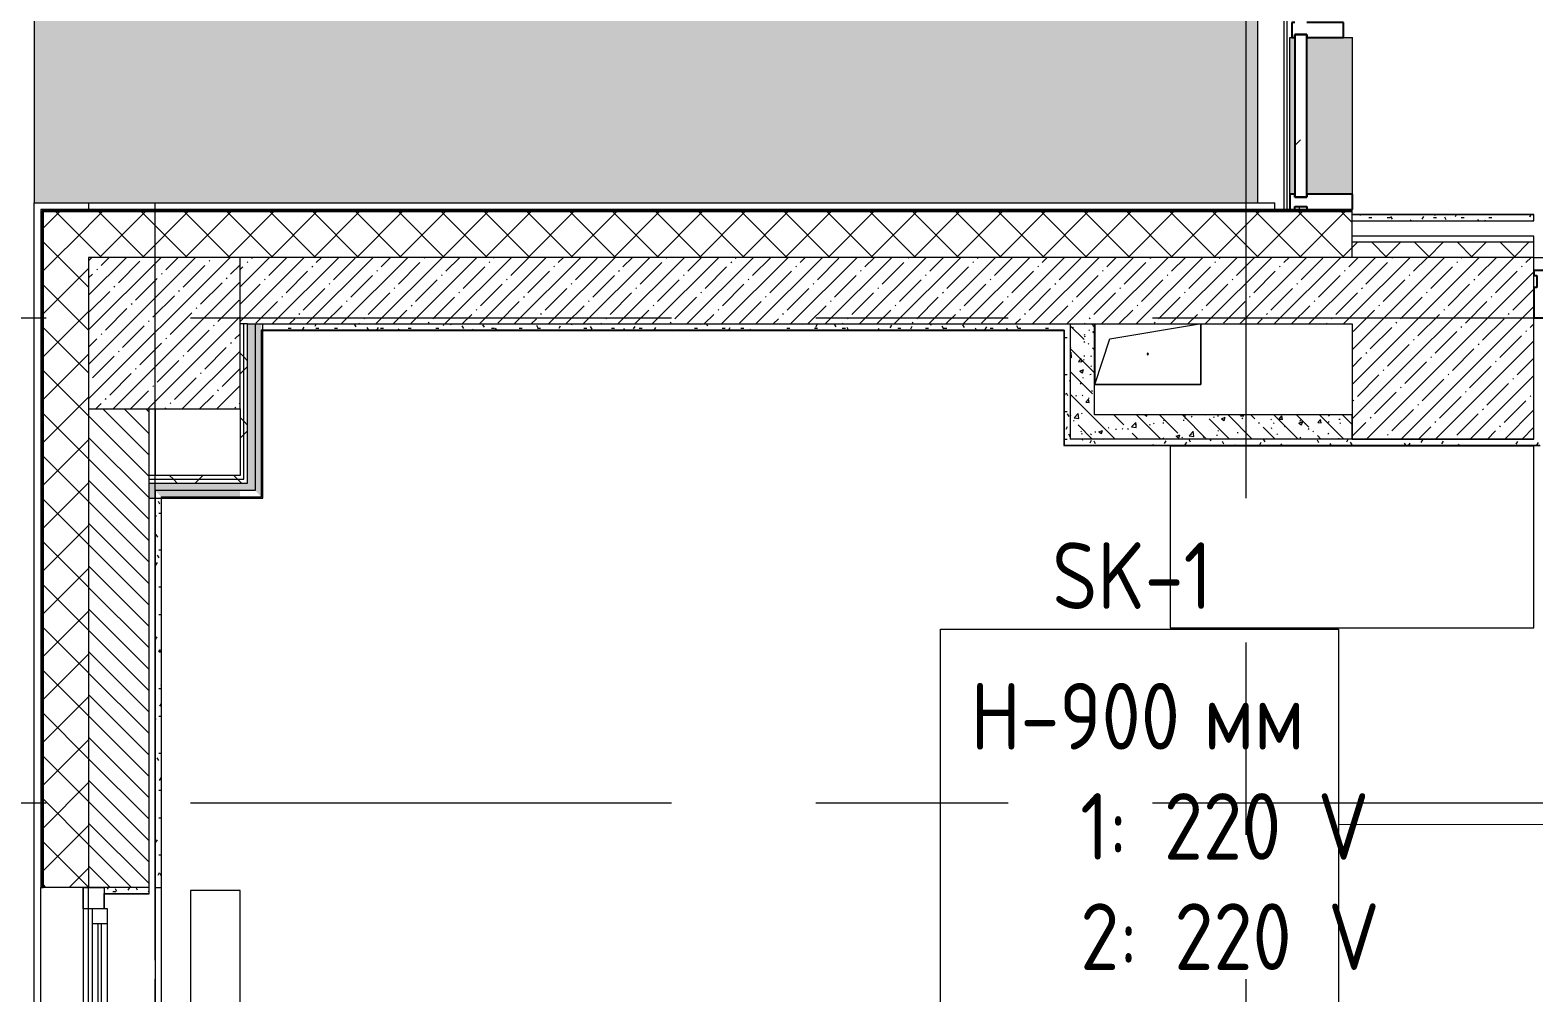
# Model space of a CAD drawing. Header units: millimetres. Extents: x -4185 to 186529, y -8553 to 29097.
# Drawn here: x -303 to 4660, y 12772 to 15950 of the extents above; entities that cross this region are included whole.
import ezdxf

# ---------------------------------------------------------------- set-up
doc = ezdxf.new("R2010")
doc.units = ezdxf.units.MM
doc.linetypes.add('Осевая', pattern=[3175, 635, -476.25, 1587.5, -476.25])
for name, color, linetype, lineweight in [('A-ANNO-DIMS', 7, 'Continuous', 9), ('A-ANNO-DIMS-100', 7, 'Continuous', 9), ('A-DETL', 7, 'Continuous', 9), ('A-GENM', 7, 'Continuous', 9), ('A-GLAZ', 7, 'Continuous', 9), ('A-GLAZ-1', 7, 'Continuous', 13), ('A-GLAZ-CURT', 7, 'Continuous', 9), ('A-GLAZ-CURT-1', 7, 'Continuous', 25), ('A-GLAZ-CWMG', 7, 'Continuous', 9), ('A-GLAZ-CWMG-1', 7, 'Continuous', 25), ('A-WALL', 7, 'Continuous', 9), ('E-ELEC-FIXT-IDEN', 7, 'Continuous', 9), ('I-WALL', 7, 'Continuous', 9), ('M-EQPM', 7, 'Continuous', 9), ('S-COLS', 7, 'Continuous', 9), ('Оси', 7, 'Continuous', 9), ('Оси-2', 7, 'Осевая', 9)]:
    doc.layers.add(name, color=color, linetype=linetype, lineweight=lineweight)
for name, color, linetype, lineweight, true_color in [('A-DETL-GENF-2', 7, 'Continuous', 9, 0xeeeeee), ('A-WALL-1', 7, 'Continuous', 9, 0x3c3c3c), ('A-WALL-FNSH-1', 7, 'Continuous', 9, 0x3c3c3c), ('I-FURN-1', 7, 'Continuous', 9, 0xf0f0f0), ('M-EQPM-1', 7, 'Continuous', 9, 0xd4d4d4)]:
    doc.layers.add(name, color=color, linetype=linetype, lineweight=lineweight, true_color=true_color)
doc.styles.add('GOST Common', font='GOST_Common.ttf', dxfattribs={"width": 0.9, "height": 220})
doc.styles.add('ISOCPEUR', font='isocpeur.ttf', dxfattribs={"width": 0.9, "height": 250})
doc.dimstyles.new('ISO-2_5_0_9К_БОЛЬШОЙ_2', dxfattribs={"dimscale": 304.8, "dimtxt": 248.995294, "dimasz": 0.492126, "dimexe": 0.393701, "dimexo": 0.984252, "dimgap": 0, "dimtad": 1, "dimdec": 0, "dimrnd": 10, "dimzin": 0, "dimdsep": 46, "dimtxsty": 'ISOCPEUR', "dimblk1": 'OBLIQUE', "dimblk2": 'OBLIQUE', "dimsah": 1, "dimcen": 0.09, "dimdle": 0.393701, "dimazin": 0, "dimtfac": 1, "dimtdec": 4, "dimtix": 1, "dimtmove": 1, "dimatfit": 3, "dimfxl": 1, "dimtvp": 1, "dimtolj": 1, "dimtzin": 0, "dimarcsym": 2})
pattern_1 = [(45, (0, 0), (-70.7107, 70.7107), []), (135, (0, 0), (-70.7107, -70.7107), [])]
pattern_2 = [(45, (0, 0), (-57.02463, 57.02463), []), (45, (57.025, 0), (-57.02463, 57.02463), [100.806, -20.161, 3.353, -16.808])]
pattern_3 = [(135, (0, 0), (-75.43415, -75.43415), [106.68, -17.78, 3.556, -17.78]), (135, (0, 75.39), (-75.43415, -75.43415), []), (50, (0, 0), (127.5292, -11.1576), [13.335, -146.685]), (355, (0, 0), (-24.6697, 133.74), [10.668, -117.348]), (100.451, (10.63, -0.93), (102.8597, 122.5818), [11.333, -124.663]), (46.184, (0, 35.56), (189.7552, -29.4304), [20.002, -220.027]), (96.636, (15.81, 33.1), (166.1822, 173.1996), [17, -186.995]), (351.184, (0, 35.56), (166.184, 173.1976), [16.002, -176.022]), (21, (17.78, 26.67), (106.1303, -71.586), [13.335, -146.685]), (326, (17.78, 26.67), (43.2619, 128.9318), [10.668, -117.348]), (71.451, (26.62, 20.7), (149.392, 57.3451), [11.333, -124.663]), (37.5, (0, 0), (2.16223, 59.18836), [3.353, -112.573, 3.353, -115.773, -117.792]), (37.5, (0, 0), (2.16223, 59.18836), [-235.052, 3.353, -114.44]), (7.5, (0, 0), (46.77386, 70.12615), [3.353, -64.567, 3.353, -109.906, -44.894]), (7.5, (0, 0), (46.77386, 70.12615), [-181.178, 3.353, -41.542]), (327.5, (-39.65, 0), (94.91367, -4.0101), [3.353, -41.097, 3.353, -135.331, -184.023]), (327.5, (-39.65, 0), (94.91367, -4.0101), [-183.134, 3.353, -180.67]), (317.5, (-57.43, 0), (103.69057, 17.7988), [3.353, -54.432, 3.353, -88.748, -130.683]), (317.5, (-57.43, 0), (103.69057, 17.7988), [-149.885, 3.353, -127.33])]
pattern_4 = [(0, (0, 0), (121.92, 30.48), [10.058, -81.382, 10.058, -81.382, -487.68]), (0, (0, 0), (121.92, 30.48), [-182.88, 10.058, -172.822, 10.058, -81.382, -213.36]), (0, (0, 0), (121.92, 30.48), [-457.2, 10.058, -50.902, 10.058, -142.342]), (120, (45.72, 15.24), (-87.356454, 90.34582), [10.058, -81.382, 10.058, -81.382, -487.68]), (120, (45.72, 15.24), (-87.356454, 90.34582), [-182.88, 10.058, -172.822, 10.058, -81.382, -213.36]), (120, (45.72, 15.24), (-87.356454, 90.34582), [-457.2, 10.058, -50.902, 10.058, -142.342]), (240, (60.96, 76.2), (-34.563546, -120.82582), [10.058, -81.382, 10.058, -81.382, -487.68]), (240, (60.96, 76.2), (-34.563546, -120.82582), [-182.88, 10.058, -172.822, 10.058, -81.382, -213.36]), (240, (60.96, 76.2), (-34.563546, -120.82582), [-457.2, 10.058, -50.902, 10.058, -142.342])]
pattern_5 = [(45, (0, 0), (-106.066, 106.066), []), (135, (0, 0), (-106.066, -106.066), [])]

# ---------------------------------------------------------------- blocks, each defined once
blk = doc.blocks.new('Системная панель - Стекло - 40мм-23998915-План размещения напольных электротехнических лючков и розеток 1 этажа в осях 1-12')
at = {"layer": 'A-GLAZ-CURT'}
h = blk.add_hatch(dxfattribs=at)
h.set_pattern_fill('FP_17', color=256, style=0, pattern_type=2)
h.set_pattern_definition([(135, (15566.62, -3971.1), (-282.843, -282.843), [200, -600]), (135, (15666.62, -4171.1), (-282.843, -282.843), [600, -200]), (135, (15766.62, -3771.1), (-282.843, -282.843), [200, -600])])
h.paths.add_polyline_path([(268.5, 15), (268.5, 40), (-268.5, 40), (-268.5, 0), (268.5, 0)])
at = {"layer": 'A-GLAZ-CURT-1'}
for p, q in [((268.5, 40), (-268.5, 40)), ((-268.5, 40), (-268.5, 0)), ((-268.5, 0), (268.5, 0)), ((268.5, 0), (268.5, 40))]:
    blk.add_line(p, q, dxfattribs=at)
blk = doc.blocks.new('Прямоугольный импост - Импост структурный с накладкой - 190мм-23188488-План размещения напольных электротехнических лючков и розеток 1 этажа в осях 1-12')
at = {"layer": 'A-GLAZ-CWMG-1'}
for p, q in [((-50, 0), (-50, 17)), ((-50, 17), (0, 17)), ((-40, 0), (-50, 0)), ((-40, -40), (-40, 0)), ((0, 0), (-10, 0)), ((-10, 0), (-10, -40)), ((0, 17), (0, 0)), ((-50, -190), (-50, -40)), ((-50, -40), (-40, -40)), ((-10, -40), (0, -40)), ((0, -40), (0, -190)), ((0, -190), (-50, -190))]:
    blk.add_line(p, q, dxfattribs=at)
blk = doc.blocks.new('Прямоугольный импост - Импост структурный с накладкой - 190мм-23190188-План размещения напольных электротехнических лючков и розеток 1 этажа в осях 1-12')
at = {"layer": 'A-GLAZ-CWMG'}
for points in [[(3861.1, 15408.1), (3871.1, 15408.1), (3871.1, 15925.1), (3854.1, 15925.1), (3854.1, 15408.1)], [(4060, 15408.1), (4061.1, 15408.1), (4061.1, 15925.1), (3911.1, 15925.1), (3911.1, 15408.1), (4031.1, 15408.1)]]:
    blk.add_hatch(color=256, dxfattribs=at).paths.add_polyline_path(points)
for p, q in [((3854.1, 15925.1), (3861.1, 15925.1)), ((3854.1, 15408.1), (3854.1, 15925.1)), ((4031.1, 15925.1), (4061.1, 15925.1)), ((4061.1, 15408.1), (4061.1, 15925.1))]:
    blk.add_line(p, q, dxfattribs=at)
blk = doc.blocks.new('BSC_Колонна _Прямоугольная - 500х500-V20-План размещения напольных электротехнических лючков и розеток 1 этажа в осях 1-12')
at = {"layer": 'S-COLS'}
h = blk.add_hatch(dxfattribs=at)
h.set_pattern_fill('FP_35', color=256, style=0, pattern_type=2)
h.set_pattern_definition([(45, (-140, -14950), (-57.02463, 57.02463), []), (45, (-82.975, -14950), (-57.02463, 57.02463), [100.806, -20.161, 3.353, -16.808])])
h.paths.add_polyline_path([(-30, -250), (250, -250), (250, 250), (-250, 250), (-250, -250), (-50, -250)])
for p, q in [((250, 250), (-250, 250)), ((-250, 250), (-250, -250)), ((250, -250), (250, 250)), ((-250, -250), (250, -250))]:
    blk.add_line(p, q, dxfattribs=at)
blk = doc.blocks.new('120_Окно_СКБ_1Ст - 120_Окно_СКБ_1Ст 900х2500_h_-20664874-План размещения напольных электротехнических лючков и розеток 1 этажа в осях 1-12')
at = {"layer": 'A-GLAZ'}
for p, q in [((450, -57), (-450, -57)), ((-430, -127), (-380, -127)), ((-330, -107), (330, -107)), ((330, -117), (-330, -117)), ((380, -127), (430, -127))]:
    blk.add_line(p, q, dxfattribs=at)
at = {"layer": 'A-GLAZ-1'}
for p, q in [((-450, -127), (-450, -57)), ((-450, -57), (-380, -57)), ((-380, -57), (-380, -127)), ((380, -87), (-380, -87)), ((-380, -87), (-380, -137)), ((-330, -137), (-330, -87)), ((330, -137), (330, -87)), ((380, -127), (380, -57)), ((380, -57), (450, -57)), ((380, -137), (380, -87)), ((450, -57), (450, -127)), ((-380, -127), (-450, -127)), ((-380, -137), (380, -137)), ((450, -127), (380, -127))]:
    blk.add_line(p, q, dxfattribs=at)
blk = doc.blocks.new('GM_Отверстие прямоугольное _в плите_ - Отверстие-21956320-План размещения напольных электротехнических лючков и розеток 1 этажа в осях 1-12')
at = {"layer": 'A-GENM'}
for p, q in [((-175, -100), (-175, 99.5)), ((-175, 99.5), (-175, -100)), ((-125, 50), (170.8, 99.3)), ((175, 99.3), (175, -100)), ((175, -100), (175, 99.3)), ((-175, -100), (-125, 50)), ((175, -100), (-175, -100)), ((-175, -100), (175, -100))]:
    blk.add_line(p, q, dxfattribs=at)
for start, end in [(360, 180), (180, 360)]:
    blk.add_arc((0, 0), 2.5, start, end, dxfattribs=at)
blk = doc.blocks.new('Прямоугольный импост - Импост структурный с накладкой - 170мм-23186685-План размещения напольных электротехнических лючков и розеток 1 этажа в осях 1-12')
at = {"layer": 'A-GLAZ-CWMG'}
for p, q in [((3836.1, 15358.1), (3836.1, 16073.1)), ((3846.1, 15358.1), (3846.1, 16073.1)), ((3846.1, 15358.1), (3836.1, 15358.1)), ((3854.1, 15358.1), (3846.1, 15358.1)), ((3886.1, 15358.1), (3871.1, 15358.1)), ((3886.1, 15358.1), (3886.1, 15368.1)), ((3911.1, 15358.1), (3886.1, 15358.1))]:
    blk.add_line(p, q, dxfattribs=at)
blk = doc.blocks.new('Прямоугольный импост - Импост структурный с накладкой - 170мм-22968247-План размещения напольных электротехнических лючков и розеток 1 этажа в осях 1-12')
at = {"layer": 'A-GLAZ-CWMG-1'}
for p, q in [((-25, 0), (-25, 10)), ((-25, 10), (25, 10)), ((25, 0), (15, 0)), ((15, 0), (15, -40)), ((25, 10), (25, 0)), ((-25, -160), (-25, -40)), ((15, -40), (25, -40)), ((25, -40), (25, -160)), ((25, -160), (-25, -160))]:
    blk.add_line(p, q, dxfattribs=at)
blk = doc.blocks.new('Прямоугольный импост - Импост структурный с накладкой - 170мм-23186686-План размещения напольных электротехнических лючков и розеток 1 этажа в осях 1-12')
at = {"layer": 'A-GLAZ-CWMG'}
blk.add_line((3886.1, 15358.1), (3871.1, 15358.1), dxfattribs=at)
blk = doc.blocks.new('Прямоугольный импост - Импост структурный с накладкой - 160мм-23997280-План размещения напольных электротехнических лючков и розеток 1 этажа в осях 1-12')
at = {"layer": 'A-GLAZ-CWMG-1'}
for p, q in [((0, 140), (-50, 140)), ((-50, 140), (-50, 40)), ((0, 40), (0, 140)), ((-50, 40), (-40, 40)), ((-40, 0), (-50, 0)), ((-50, 0), (-50, -17)), ((-40, 40), (-40, 0)), ((-10, 0), (-10, 40)), ((-10, 40), (0, 40)), ((0, 0), (-10, 0)), ((0, -17), (0, 0)), ((-50, -17), (0, -17))]:
    blk.add_line(p, q, dxfattribs=at)
blk = doc.blocks.new('Стол базовый прямоугольный - 1_2-25479526-План размещения напольных электротехнических лючков и розеток 1 этажа в осях 1-12')
at = {"layer": 'I-FURN-1'}
for p, q in [((600, 300), (-600, 300)), ((-600, 300), (-600, -300)), ((600, -300), (600, 300)), ((-600, -300), (600, -300))]:
    blk.add_line(p, q, dxfattribs=at)
blk = doc.blocks.new('radiator_prado_classic_z_tip_30_po exemplyaru - Classic Z Тип 30-500-30677900-План размещения напольных электротехнических лючков и розеток 1 этажа в осях 1-12')
at = {"layer": 'M-EQPM-1'}
for p, q in [((0, 228), (0, 64)), ((700, 228), (0, 228)), ((700, 64), (700, 228)), ((0, 64), (700, 64))]:
    blk.add_line(p, q, dxfattribs=at)
blk = doc.blocks.new('DIMBLOCK26-План размещения напольных электротехнических лючков и розеток 1 этажа в осях 1-12')
at = {"layer": 'A-ANNO-DIMS-100'}
for p, q in [((5169.5, 15446), (5169.5, 14915.1)), ((5169.5, 15079), (5169.5, 14769.4)), ((4975.5, 14959), (5289.5, 14959)), ((5169.5, 14959), (4975.5, 14959)), ((5169.5, 14915.1), (5169.5, 14864.2)), ((4798.9, 14769.4), (5289.5, 14769.4)), ((5169.5, 14769.4), (4798.9, 14769.4))]:
    blk.add_line(p, q, dxfattribs=at)
at = {"layer": 'A-ANNO-DIMS-100', "lineweight": 20}
for p, q in [((5169.5, 14959), (5094.5, 15034)), ((5169.5, 14959), (5244.5, 14884)), ((5169.5, 14769.4), (5094.5, 14844.4)), ((5169.5, 14769.4), (5244.5, 14694.4))]:
    blk.add_line(p, q, dxfattribs=at)
at = {"layer": 'A-ANNO-DIMS-100', "color": 0, "insert": (4842.8, 15015.1), "char_height": 250, "width": 517.144, "attachment_point": 1, "rotation": 90, "line_spacing_factor": 1.149209, "style": 'ISOCPEUR'}
blk.add_mtext('190', dxfattribs=at)
blk = doc.blocks.new('_Oblique')
at = {"color": 0, "linetype": 'ByBlock', "lineweight": -2}
blk.add_line((-0.5, -0.5), (0.5, 0.5), dxfattribs=at)
blk = doc.blocks.new('DIMBLOCK27-План размещения напольных электротехнических лючков и розеток 1 этажа в осях 1-12')
at = {"layer": 'A-ANNO-DIMS-100', "lineweight": 20}
for p, q in [((5169.5, 14769.4), (5094.5, 14844.4)), ((5169.5, 14769.4), (5244.5, 14694.4)), ((5169.5, 14579), (5094.5, 14654)), ((5169.5, 14579), (5244.5, 14504))]:
    blk.add_line(p, q, dxfattribs=at)
at = {"layer": 'A-ANNO-DIMS-100'}
for p, q in [((4798.9, 14769.4), (5289.5, 14769.4)), ((5169.5, 14769.4), (4798.9, 14769.4)), ((5169.5, 14769.4), (5169.5, 14459)), ((5169.5, 14638.8), (5169.5, 14674.2)), ((5169.5, 14107.8), (5169.5, 14638.8)), ((5017.1, 14579), (5289.5, 14579)), ((5169.5, 14579), (5017.1, 14579))]:
    blk.add_line(p, q, dxfattribs=at)
at = {"layer": 'A-ANNO-DIMS-100', "color": 0, "insert": (4842.8, 14107.8), "char_height": 250, "width": 517.144, "attachment_point": 1, "rotation": 90, "line_spacing_factor": 1.149209, "style": 'ISOCPEUR'}
blk.add_mtext('190', dxfattribs=at)

msp = doc.modelspace()

# ---------------------------------------------------------------- hatches: boundary and pattern name
at = {"layer": 'A-DETL-GENF-2'}
msp.add_hatch(color=256, dxfattribs=at).paths.add_polyline_path([(-290, 15380), (3749.1, 15380), (3749.1, 16073.1), (3297.1, 16073.1), (3297.1, 16118.1), (3749.1, 16118.1), (3749.1, 17618.1), (2851.1, 17618.1), (2851.1, 17663.1), (3749.1, 17663.1), (3749.1, 19082.1), (2871.1, 19082.1), (2871.1, 19127.1), (3749.1, 19127.1), (3749.1, 20627.1), (3317.1, 20627.1), (3317.1, 20672.1), (3749.1, 20672.1), (3749.1, 27252), (-290, 27252), (-290, 15598.8)])
at = {"layer": 'A-WALL'}
h = msp.add_hatch(dxfattribs=at)
h.set_pattern_fill('FP_6', color=256, style=0, pattern_type=2)
h.set_pattern_definition(pattern_1)
h.paths.add_polyline_path([(-110, -100), (-110, 3670), (-260, 3670), (-260, -100)])
h.paths.add_polyline_path([(-110, 5220), (-110, 5620), (-260, 5620), (-260, 5220)])
h.paths.add_polyline_path([(-152.5, 7320), (-110, 7320), (-110, 8520), (-260, 8520), (-260, 7320)])
h.paths.add_polyline_path([(-110, 10820), (-110, 12220), (-260, 12220), (-260, 10820), (-199.4, 10820)])
h.paths.add_polyline_path([(-110, 13120), (-110.6, 15350), (-260, 15350), (-260, 13120), (-154.3, 13120)])
h = msp.add_hatch(dxfattribs=at)
h.set_pattern_fill('FP_6', color=256, style=0, pattern_type=2)
h.set_pattern_definition(pattern_1)
h.paths.add_polyline_path([(110, 15200), (4060, 15200), (4060, 15350), (-110, 15350), (-110, 15200)])
h = msp.add_hatch(dxfattribs=at)
h.set_pattern_fill('FP_31', color=256, style=0, pattern_type=2)
h.set_pattern_definition([(135, (0, 0), (-35.35534, -35.35534), [])])
h.paths.add_polyline_path([(-110, 7900), (90, 7900), (90, 8520), (-110, 8520), (-110, 8020.5)])
h.paths.add_polyline_path([(90, 10820), (90, 10900), (-110, 10900), (-110, 10820)])
h.paths.add_polyline_path([(55.7, 11400), (90, 11400), (90, 12220), (-110, 12220), (-110, 11400)])
h.paths.add_polyline_path([(90, 13120), (90, 14700), (-110, 14700), (-110, 13120), (2.1, 13120)])
at = {"layer": 'I-WALL'}
h = msp.add_hatch(dxfattribs=at)
h.set_pattern_fill('FP_84', color=256, style=0, pattern_type=2)
h.set_pattern_definition(pattern_4)
h.paths.add_polyline_path([(4660, 15320), (4659.4, 15340), (4060, 15340), (4060, 15320), (4659.4, 15320)])
h = msp.add_hatch(dxfattribs=at)
h.set_pattern_fill('FP_6', color=256, style=0, pattern_type=2)
h.set_pattern_definition(pattern_1)
h.paths.add_polyline_path([(4660, 15200), (4659.4, 15250), (4060, 15250), (4060, 15200), (4659.4, 15200)])
h = msp.add_hatch(dxfattribs=at)
h.set_pattern_fill('FP_1', color=256, style=0, pattern_type=2)
h.set_pattern_definition(pattern_2)
h.paths.add_polyline_path([(3621.3, 14980), (4060, 14980), (4060, 15200), (390, 15200), (390, 14980), (3210, 14980)])
h = msp.add_hatch(dxfattribs=at)
h.set_pattern_fill('FP_85', color=256, style=0, pattern_type=2)
h.set_pattern_definition(pattern_5)
h.paths.add_polyline_path([(402.5, 14467.5), (402.5, 14980), (390, 14980), (390, 14467.5)])
h = msp.add_hatch(dxfattribs=at)
h.set_pattern_fill('FP_85', color=256, style=0, pattern_type=2)
h.set_pattern_definition(pattern_5)
h.paths.add_polyline_path([(415, 14455), (415, 14980), (402.5, 14980), (402.5, 14455)])
for points in [[(465, 14405), (465, 14960), (460, 14960), (460, 14980), (415, 14980), (415, 14430), (440, 14430), (460, 14410), (415, 14410), (415, 14405), (460, 14405)], [(110, 14405), (110, 14430), (130, 14409), (130, 14405), (415, 14405), (415, 14410), (390, 14410), (390, 14430), (415, 14430), (415, 14455), (90, 14455), (90, 14405)]]:
    msp.add_hatch(color=256, dxfattribs=at).paths.add_polyline_path(points)
h = msp.add_hatch(dxfattribs=at)
h.set_pattern_fill('FP_84', color=256, style=0, pattern_type=2)
h.set_pattern_definition(pattern_4)
h.paths.add_polyline_path([(3109, 14960), (3130, 14960), (3130, 14980), (460, 14980), (460, 14960), (931.3, 14960)])
h = msp.add_hatch(dxfattribs=at)
h.set_pattern_fill('FP_84', color=256, style=0, pattern_type=2)
h.set_pattern_definition(pattern_4)
h.paths.add_polyline_path([(3130, 14580), (3130, 14960), (3110, 14960), (3110, 14580)])
h = msp.add_hatch(dxfattribs=at)
h.set_pattern_fill('FP_41', color=256, style=0, pattern_type=2)
h.set_pattern_definition(pattern_3)
h.paths.add_polyline_path([(3130, 14600), (3210, 14600), (3210, 14980), (3130, 14980), (3130, 14680)])
h = msp.add_hatch(dxfattribs=at)
h.set_pattern_fill('FP_41', color=256, style=0, pattern_type=2)
h.set_pattern_definition(pattern_3)
h.paths.add_polyline_path([(4031.1, 14600), (4060, 14600), (4060, 14680), (3210, 14680), (3210, 14600), (4006.1, 14600)])
h = msp.add_hatch(dxfattribs=at)
h.set_pattern_fill('FP_84', color=256, style=0, pattern_type=2)
h.set_pattern_definition(pattern_4)
h.paths.add_polyline_path([(4659.4, 14580), (4680, 14580), (4680, 14600), (3130, 14600), (3130, 14580), (4293.8, 14580)])
h = msp.add_hatch(dxfattribs=at)
h.set_pattern_fill('FP_85', color=256, style=0, pattern_type=2)
h.set_pattern_definition(pattern_5)
h.paths.add_polyline_path([(90, 14467.5), (390, 14467.5), (390, 14480), (90, 14480)])
h = msp.add_hatch(dxfattribs=at)
h.set_pattern_fill('FP_85', color=256, style=0, pattern_type=2)
h.set_pattern_definition(pattern_5)
h.paths.add_polyline_path([(90, 14455), (402.5, 14455), (402.5, 14467.5), (90, 14467.5)])
h = msp.add_hatch(dxfattribs=at)
h.set_pattern_fill('FP_84', color=256, style=0, pattern_type=2)
h.set_pattern_definition(pattern_4)
h.paths.add_polyline_path([(110, 11620), (130, 11620), (130, 12220), (110, 12220)])
h.paths.add_polyline_path([(130, 13120), (130, 14409), (110, 14430), (110, 13120)])
h = msp.add_hatch(dxfattribs=at)
h.set_pattern_fill('FP_84', color=256, style=0, pattern_type=2)
h.set_pattern_definition(pattern_4)
h.paths.add_polyline_path([(440, 14410), (460, 14410), (440, 14430), (390, 14430), (390, 14410), (415, 14410)])
h = msp.add_hatch(dxfattribs=at)
h.set_pattern_fill('FP_84', color=256, style=0, pattern_type=2)
h.set_pattern_definition(pattern_4)
h.paths.add_polyline_path([(0.7, 13100), (90, 13100), (90, 13120), (-58, 13120), (-58, 13100), (-12.2, 13100)])
at = {"layer": 'S-COLS'}
h = msp.add_hatch(dxfattribs=at)
h.set_pattern_fill('FP_1', color=256, style=0, pattern_type=2)
h.set_pattern_definition(pattern_2)
h.paths.add_polyline_path([(4660, 14600), (4659.4, 15200), (4060, 15200), (4060, 14600), (4659.4, 14600)])

# ---------------------------------------------------------------- linework, layer by layer
at = {"layer": 'A-DETL'}
for p, q in [((-290, 27252), (-290, 15380)), ((3749.1, 15380), (3749.1, 27252)), ((-290, 15380), (3749.1, 15380))]:
    msp.add_line(p, q, dxfattribs=at)
at = {"layer": 'A-WALL'}
for p, q in [((-290, -280), (-290, 15380)), ((-290, 15380), (3805, 15380)), ((-263, 15353), (-263, 13120)), ((4060, 15353), (-263, 15353)), ((-260, 15350), (-260, 13120)), ((4060, 15350), (-260, 15350)), ((-110, 15380), (-110, 15358)), ((3805, 15358), (3805, 15380)), ((4660, 15250), (4060, 15250)), ((4660, 15200), (390, 15200)), ((415, 14980), (390, 14980)), ((402.5, 14467.5), (402.5, 14980)), ((415, 14455), (415, 14980)), ((3110, 14960), (460, 14960)), ((460, 14960), (460, 14410)), ((-110, 14700), (-110, 13120)), ((90, 14467.5), (402.5, 14467.5)), ((90, 14455), (415, 14455)), ((130, 14410), (460, 14410)), ((130, 14410), (130, 13120)), ((-268, 12220), (-268, 13120))]:
    msp.add_line(p, q, dxfattribs=at)
at = {"layer": 'A-WALL-1'}
for p, q in [((4060, 15200), (4060, 15350)), ((4660, 15340), (4060, 15340)), ((4660, 15320), (4660, 15340)), ((4060, 15320), (4660, 15320)), ((4660, 15200), (4660, 15250)), ((415, 14980), (4060, 14980)), ((440, 14980), (440, 14430)), ((465, 14405), (465, 14980)), ((3110, 14960), (3110, 14580)), ((3130, 14980), (3130, 14600)), ((3210, 14680), (3210, 14980)), ((90, 13100), (90, 14700)), ((390, 14700), (390, 14480)), ((4060, 14680), (3210, 14680)), ((4060, 14600), (4060, 14680)), ((4660, 14600), (3130, 14600)), ((3110, 14580), (4680, 14580)), ((390, 14480), (90, 14480)), ((90, 14405), (465, 14405)), ((110, 14430), (110, 13120)), ((440, 14430), (110, 14430)), ((90, 13120), (-260, 13120)), ((-58, 13120), (-58, 13100)), ((110, 13120), (130, 13120)), ((-58, 13100), (90, 13100))]:
    msp.add_line(p, q, dxfattribs=at)
at = {"layer": 'A-WALL-FNSH-1'}
for p, q in [((-268, 15358), (-268, 13120)), ((4060, 15358), (-268, 15358)), ((4060, 15350), (4060, 15358)), ((4660, 15341), (4060, 15341)), ((4660, 15340), (4660, 15341)), ((4660, 15270), (4060, 15270)), ((4660, 15250), (4660, 15270)), ((461, 14959), (3109, 14959)), ((461, 14409), (461, 14959)), ((3109, 14959), (3109, 14579)), ((3109, 14579), (4681, 14579)), ((131, 14409), (461, 14409)), ((131, 11621), (131, 14409)), ((-268, 13120), (-260, 13120)), ((-58, 13100), (-58, 13099)), ((-58, 13099), (90, 13099)), ((90, 13099), (90, 13100))]:
    msp.add_line(p, q, dxfattribs=at)
at = {"layer": 'E-ELEC-FIXT-IDEN'}
msp.add_line((4760, 13327), (4015.3, 13327.5), dxfattribs=at)
at = {"layer": 'E-ELEC-FIXT-IDEN', "flags": 128}
msp.add_lwpolyline([(2702, 13973), (4015.3, 13973), (4015.3, 12682), (2702, 12682)], close=True, dxfattribs=at)
at = {"layer": 'I-WALL'}
for p, q in [((4660, 15200), (6160, 15200)), ((110, 14700), (110, 14480)), ((-110, 12220), (-110, 13120)), ((110, 13120), (110, 12220)), ((130, 13120), (130, 12220))]:
    msp.add_line(p, q, dxfattribs=at)
at = {"layer": 'S-COLS'}
for p, q in [((4660, 15200), (4060, 15200)), ((4660, 14600), (4660, 15200)), ((4060, 14980), (4060, 14600)), ((4060, 14600), (4660, 14600))]:
    msp.add_line(p, q, dxfattribs=at)
at = {"layer": 'Оси'}
msp.add_line((110, 12880), (110, 15380), dxfattribs=at)
at = {"layer": 'Оси-2'}
for p, q in [((3710, 593.7), (3710, 24898.1)), ((-885.2, 15000), (35457, 15000)), ((-885.2, 13400), (35457, 13400)), ((110, 593.7), (110, 12880))]:
    msp.add_line(p, q, dxfattribs=at)

# ---------------------------------------------------------------- block references
at = {"layer": 'A-GENM'}
msp.add_blockref('GM_Отверстие прямоугольное _в плите_ - Отверстие-21956320-План размещения напольных электротехнических лючков и розеток 1 этажа в осях 1-12', (3385.7, 14880.7), dxfattribs=at)
at = {"layer": 'A-GLAZ', "rotation": 89.99999999999991}
msp.add_blockref('120_Окно_СКБ_1Ст - 120_Окно_СКБ_1Ст 900х2500_h_-20664874-План размещения напольных электротехнических лючков и розеток 1 этажа в осях 1-12', (-185, 12670), dxfattribs=at)
at = {"layer": 'A-GLAZ-CURT', "rotation": 269.9999999999999}
msp.add_blockref('Системная панель - Стекло - 40мм-23998915-План размещения напольных электротехнических лючков и розеток 1 этажа в осях 1-12', (3871.1, 15666.6), dxfattribs=at)
at = {"layer": 'A-GLAZ-CWMG'}
for name in ['Прямоугольный импост - Импост структурный с накладкой - 170мм-23186685-План размещения напольных электротехнических лючков и розеток 1 этажа в осях 1-12', 'Прямоугольный импост - Импост структурный с накладкой - 170мм-23186686-План размещения напольных электротехнических лючков и розеток 1 этажа в осях 1-12', 'Прямоугольный импост - Импост структурный с накладкой - 190мм-23190188-План размещения напольных электротехнических лючков и розеток 1 этажа в осях 1-12']:
    msp.add_blockref(name, (0, 0), dxfattribs=at)
at = {"layer": 'A-GLAZ-CWMG', "extrusion": (0, 0, -1), "rotation": 270.0000000000001}
for name, p in [('Прямоугольный импост - Импост структурный с накладкой - 170мм-22968247-План размещения напольных электротехнических лючков и розеток 1 этажа в осях 1-12', (-3871.1, 15950.1)), ('Прямоугольный импост - Импост структурный с накладкой - 190мм-23188488-План размещения напольных электротехнических лючков и розеток 1 этажа в осях 1-12', (-3871.1, 15358.1))]:
    msp.add_blockref(name, p, dxfattribs=at)
at = {"layer": 'A-GLAZ-CWMG', "rotation": 180}
msp.add_blockref('Прямоугольный импост - Импост структурный с накладкой - 160мм-23997280-План размещения напольных электротехнических лючков и розеток 1 этажа в осях 1-12', (4660, 15140), dxfattribs=at)
at = {"layer": 'I-FURN-1'}
msp.add_blockref('Стол базовый прямоугольный - 1_2-25479526-План размещения напольных электротехнических лючков и розеток 1 этажа в осях 1-12', (4059.4, 14276.9), dxfattribs=at)
at = {"layer": 'M-EQPM', "rotation": 269.9999999999997}
msp.add_blockref('radiator_prado_classic_z_tip_30_po exemplyaru - Classic Z Тип 30-500-30677900-План размещения напольных электротехнических лючков и розеток 1 этажа в осях 1-12', (162, 13110), dxfattribs=at)
at = {"layer": 'S-COLS'}
msp.add_blockref('BSC_Колонна _Прямоугольная - 500х500-V20-План размещения напольных электротехнических лючков и розеток 1 этажа в осях 1-12', (140, 14950), dxfattribs=at)

# ---------------------------------------------------------------- texts
at = {"layer": 'E-ELEC-FIXT-IDEN', "char_height": 220, "attachment_point": 1, "style": 'GOST Common'}
for s, insert, width in [('SK-1', (3070.1, 14259.4), 656.582), ('H-900 ', (2802, 13795.4), 930.759), ('мм', (3570, 13795.4), 375.19), ('   1: 220 V', (2802, 13431.6), 1291.519), ('   2: 220 V', (2802, 13067.8), 1342.025)]:
    msp.add_mtext(s, dxfattribs=dict(at, insert=insert, width=width))

# ---------------------------------------------------------------- dimensions: what is measured, and where the dimension line sits
at = {"layer": 'A-ANNO-DIMS'}
for base, p1, p2, override, picture, middle in [((5169.5, 14769.4), (5275.5, 14959), (4498.9, 14769.4), {"dimpost": '<>', "dimfxl": 799.392814}, 'DIMBLOCK26-План размещения напольных электротехнических лючков и розеток 1 этажа в осях 1-12', (5009.5, 15273.6)), ((5169.5, 14579), (4498.9, 14769.4), (4717.1, 14579), {"dimpost": '<>', "dimfxl": 289.543127}, 'DIMBLOCK27-План размещения напольных электротехнических лючков и розеток 1 этажа в осях 1-12', (5009.5, 14366.4))]:
    dim = msp.add_linear_dim(base=base, p1=p1, p2=p2, angle=90, dimstyle='ISO-2_5_0_9К_БОЛЬШОЙ_2', override=override, dxfattribs=at)
    dim.commit()
    dim.dimension.update_dxf_attribs({"geometry": picture, "text_midpoint": middle, "dimtype": 160, "text_rotation": 90})

doc.saveas('drawing.dxf')
